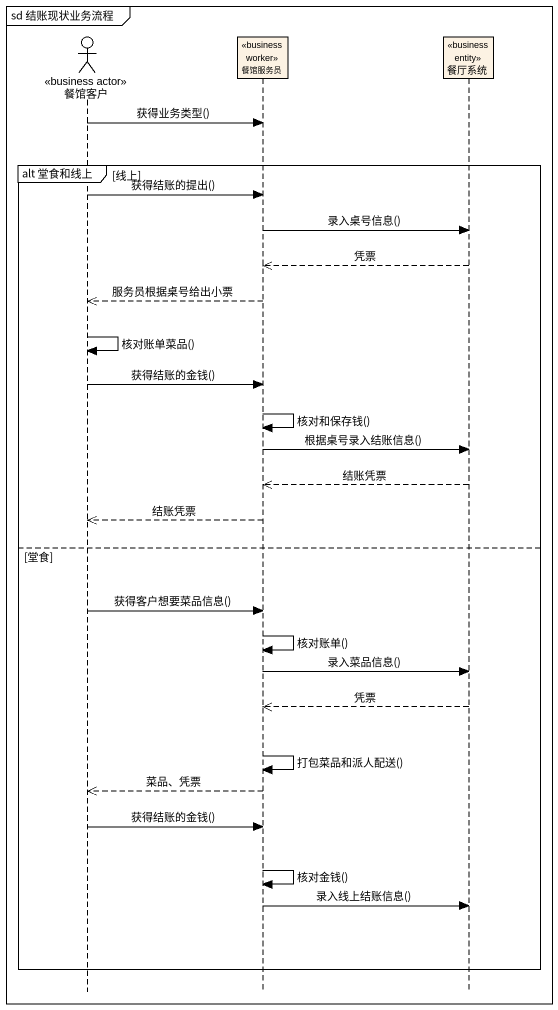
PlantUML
@startuml
mainframe sd 结账现状业务流程
hide footbox
actor 餐馆客户 <<business actor>>
participant 餐馆服务员 <<business worker>>
participant 餐厅系统 <<business entity>>

餐馆客户 -> 餐馆服务员 : 获得业务类型()
group alt 堂食和线上 [线上]
  餐馆客户 -> 餐馆服务员 : 获得结账的提出()
  餐馆服务员 -> 餐厅系统 : 录入桌号信息()
  餐厅系统 -->> 餐馆服务员 : 凭票
  餐馆服务员 -->> 餐馆客户 : 服务员根据桌号给出小票
  餐馆客户 -> 餐馆客户 : 核对账单菜品()
  餐馆客户 -> 餐馆服务员 : 获得结账的金钱()
  餐馆服务员 -> 餐馆服务员 : 核对和保存钱()
  餐馆服务员 -> 餐厅系统 : 根据桌号录入结账信息()
  餐厅系统 -->> 餐馆服务员 : 结账凭票
  餐馆服务员 -->> 餐馆客户 : 结账凭票
else 堂食
  餐馆客户 -> 餐馆服务员 : 获得客户想要菜品信息()
  餐馆服务员 -> 餐馆服务员 : 核对账单()
  餐馆服务员 -> 餐厅系统 : 录入菜品信息()
  餐厅系统 -->> 餐馆服务员 : 凭票
  餐馆服务员 -> 餐馆服务员 : 打包菜品和派人配送()
  餐馆服务员 -->> 餐馆客户 : 菜品、凭票
  餐馆客户 -> 餐馆服务员 : 获得结账的金钱()
  餐馆服务员 -> 餐馆服务员 : 核对金钱()
  餐馆服务员 -> 餐厅系统 : 录入线上结账信息()
end
@enduml
